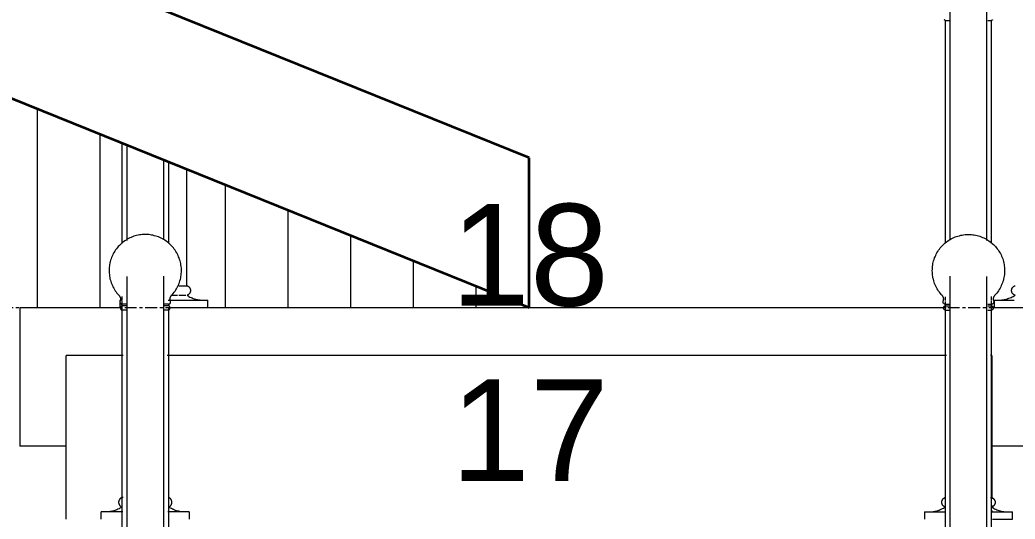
# Model space of a CAD drawing. Header units: inches. Extents: x 22 to 382261, y 22 to 371281.
# Drawn here: x 13839 to 14914, y 142677 to 143217 of the extents above; entities that cross this region are included whole.
import ezdxf

# ---------------------------------------------------------------- set-up
doc = ezdxf.new("R2010")
doc.units = ezdxf.units.IN
doc.header["$MEASUREMENT"] = 0
doc.linetypes.add('Grid Line 1_2_', pattern=[22.225, 12.7, -3.175, 3.175, -3.175])
for name, color, linetype, lineweight in [('A-FLOR', 192, 'Continuous', 9), ('A-FLOR-HRAL', 11, 'Continuous', 9), ('A-FLOR-LEVL', 51, 'Continuous', 9), ('A-ROOF', 132, 'Continuous', 9), ('A-ROOF-PATT', 132, 'Continuous', 9), ('S-STRS', 31, 'Continuous', 9), ('S-STRS-ANNO', 31, 'Continuous', 9)]:
    doc.layers.add(name, color=color, linetype=linetype, lineweight=lineweight)
doc.styles.add('Arial', font='arial.ttf', dxfattribs={"height": 506.015625})

# ---------------------------------------------------------------- blocks, each defined once
blk = doc.blocks.new('Railing - 950mm High Post-464045-Section A-A')
at = {"layer": 'A-FLOR-HRAL'}
for p, q in [((-11619.2, 3760.2), (-11619.2, 3519.1)), ((-11619.2, 3760.2), (-11615.2, 3760.2)), ((-11573.2, 3760.2), (-11569.2, 3760.2)), ((-11569.2, 3519), (-11569.2, 3760.2)), ((-11619.2, 3461.5), (-11619.2, 3457.5)), ((-11569.2, 3457.7), (-11569.2, 3461.8)), ((-11619.2, 3456.3), (-11619.2, 3244.5)), ((-11569.2, 3244.5), (-11569.2, 3456.9)), ((-11570.4, 3244.5), (-11569.2, 3244.5)), ((-11641.7, 3228.8), (-11641.7, 3221.1)), ((-11641.7, 3228.8), (-11618.5, 3228.8)), ((-11569.9, 3228.8), (-11546.7, 3228.8)), ((-11546.7, 3221.1), (-11546.7, 3228.8)), ((-11568.2, 3221.1), (-11546.7, 3221.1))]:
    blk.add_line(p, q, dxfattribs=at)
at = {"layer": 'A-FLOR-HRAL', "flags": 128}
for points in [[(-11619.2, 3760.2), (-11619.3, 3760.2), (-11619.4, 3760.3), (-11619.5, 3760.3), (-11619.6, 3760.3), (-11619.7, 3760.4), (-11619.8, 3760.4), (-11619.9, 3760.5), (-11620, 3760.5), (-11620, 3760.6), (-11620.1, 3760.7), (-11620.2, 3760.7), (-11620.3, 3760.8)], [(-11568.2, 3760.8), (-11568.2, 3760.7), (-11568.3, 3760.6), (-11568.4, 3760.6), (-11568.5, 3760.5), (-11568.6, 3760.5), (-11568.6, 3760.4), (-11568.7, 3760.4), (-11568.8, 3760.3), (-11568.9, 3760.3), (-11569, 3760.3), (-11569.1, 3760.2), (-11569.2, 3760.2)], [(-11619.3, 3234.2), (-11619.5, 3234.2), (-11619.7, 3234.3), (-11619.9, 3234.4), (-11620.1, 3234.5), (-11620.3, 3234.6), (-11620.5, 3234.7), (-11620.7, 3234.8), (-11620.9, 3235), (-11621, 3235.1), (-11621.2, 3235.2), (-11621.4, 3235.4), (-11621.5, 3235.5), (-11621.7, 3235.7), (-11621.8, 3235.9), (-11621.9, 3236), (-11622.1, 3236.2), (-11622.2, 3236.4), (-11622.3, 3236.6), (-11622.4, 3236.8), (-11622.5, 3237), (-11622.6, 3237.2), (-11622.7, 3237.4), (-11622.7, 3237.6), (-11622.8, 3237.8), (-11622.9, 3238), (-11622.9, 3238.2), (-11622.9, 3238.4), (-11623, 3238.6), (-11623, 3238.8), (-11623, 3239.1), (-11623, 3239.3), (-11623, 3239.5), (-11623, 3239.7), (-11623, 3239.9), (-11623, 3240.1), (-11622.9, 3240.4), (-11622.9, 3240.6), (-11622.8, 3240.8), (-11622.7, 3241), (-11622.7, 3241.2), (-11622.6, 3241.4), (-11622.5, 3241.6), (-11622.4, 3241.8), (-11622.3, 3242), (-11622.2, 3242.2), (-11622.1, 3242.3), (-11622, 3242.5), (-11621.8, 3242.7), (-11621.7, 3242.9), (-11621.5, 3243), (-11621.4, 3243.2), (-11621.2, 3243.3), (-11621.1, 3243.5), (-11620.9, 3243.6), (-11620.7, 3243.7), (-11620.5, 3243.9), (-11620.4, 3244), (-11620.2, 3244.1), (-11620, 3244.2), (-11619.8, 3244.3), (-11619.6, 3244.3), (-11619.4, 3244.4), (-11619.2, 3244.5)], [(-11569.2, 3244.5), (-11569, 3244.4), (-11568.8, 3244.3), (-11568.6, 3244.2), (-11568.4, 3244.1), (-11568.2, 3244), (-11568, 3243.9), (-11567.8, 3243.8), (-11567.6, 3243.7), (-11567.4, 3243.5), (-11567.3, 3243.4), (-11567.1, 3243.3), (-11567, 3243.1), (-11566.8, 3243), (-11566.7, 3242.8), (-11566.5, 3242.6), (-11566.4, 3242.5), (-11566.3, 3242.3), (-11566.2, 3242.1), (-11566.1, 3241.9), (-11566, 3241.7), (-11565.9, 3241.5), (-11565.8, 3241.3), (-11565.7, 3241.1), (-11565.6, 3240.9), (-11565.6, 3240.7), (-11565.5, 3240.5), (-11565.5, 3240.3), (-11565.4, 3240.1), (-11565.4, 3239.8), (-11565.4, 3239.6), (-11565.4, 3239.4), (-11565.4, 3239.2), (-11565.4, 3239), (-11565.4, 3238.8), (-11565.4, 3238.5), (-11565.5, 3238.3), (-11565.5, 3238.1), (-11565.6, 3237.9), (-11565.6, 3237.7), (-11565.7, 3237.5), (-11565.8, 3237.3), (-11565.9, 3237.1), (-11565.9, 3236.9), (-11566, 3236.7), (-11566.2, 3236.5), (-11566.3, 3236.3), (-11566.4, 3236.1), (-11566.5, 3236), (-11566.7, 3235.8), (-11566.8, 3235.6), (-11567, 3235.5), (-11567.1, 3235.3), (-11567.3, 3235.2), (-11567.4, 3235), (-11567.6, 3234.9), (-11567.8, 3234.8), (-11568, 3234.7), (-11568.2, 3234.6), (-11568.3, 3234.5), (-11568.5, 3234.4), (-11568.7, 3234.3), (-11568.9, 3234.2), (-11569.1, 3234.2)], [(-11636.7, 3228.8), (-11635.5, 3228.9), (-11634.2, 3228.9), (-11633, 3229.1), (-11631.8, 3229.2), (-11630.5, 3229.5), (-11629.3, 3229.7), (-11628.1, 3230.1), (-11626.9, 3230.4), (-11625.8, 3230.8), (-11624.6, 3231.3), (-11623.5, 3231.8), (-11622.4, 3232.4), (-11621.3, 3233), (-11620.2, 3233.6), (-11619.3, 3234.2)], [(-11569.1, 3234.2), (-11568, 3233.5), (-11567, 3232.9), (-11565.9, 3232.3), (-11564.7, 3231.7), (-11563.6, 3231.2), (-11562.4, 3230.8), (-11561.3, 3230.4), (-11560.1, 3230), (-11558.9, 3229.7), (-11557.7, 3229.4), (-11556.4, 3229.2), (-11555.2, 3229), (-11554, 3228.9), (-11552.7, 3228.9), (-11551.7, 3228.8)]]:
    blk.add_lwpolyline(points, dxfattribs=at)
blk = doc.blocks.new('Railing - 950mm High Post-464051-Section A-A')
at = {"layer": 'A-FLOR-HRAL'}
for p, q in [((-11619.2, 3453.3), (-11619.2, 3451.8)), ((-11619.2, 3453.3), (-11615, 3453.3)), ((-11619.2, 3451.8), (-11615, 3451.8)), ((-11573.4, 3453.3), (-11569.2, 3453.3)), ((-11573.4, 3451.8), (-11569.2, 3451.8)), ((-11569.2, 3451.8), (-11569.2, 3453.3)), ((-11619.2, 3447), (-11619.2, 3024.5)), ((-11619.2, 3447), (-11615, 3447)), ((-11573.4, 3447), (-11569.2, 3447)), ((-11569.2, 3024.5), (-11569.2, 3447))]:
    blk.add_line(p, q, dxfattribs=at)
at = {"layer": 'A-FLOR-HRAL', "flags": 128}
for points in [[(-11622.5, 3462.7), (-11623.5, 3463.9), (-11624.5, 3465.1), (-11625.5, 3466.3), (-11626.4, 3467.6), (-11627.3, 3468.9), (-11628.1, 3470.2), (-11628.8, 3471.6), (-11629.5, 3473), (-11630.1, 3474.4), (-11630.7, 3475.9), (-11631.3, 3477.3), (-11631.7, 3478.8), (-11632.1, 3480.3), (-11632.5, 3481.9), (-11632.8, 3483.4), (-11633, 3484.9), (-11633.1, 3486.5), (-11633.2, 3488), (-11633.3, 3489.6), (-11633.2, 3491.2), (-11633.2, 3492.7), (-11633, 3494.3), (-11632.8, 3495.8), (-11632.5, 3497.4), (-11632.2, 3498.9), (-11631.8, 3500.4), (-11631.3, 3501.9), (-11630.8, 3503.4), (-11630.2, 3504.8), (-11629.6, 3506.2), (-11628.9, 3507.6), (-11628.2, 3509), (-11627.4, 3510.4), (-11626.5, 3511.7), (-11625.6, 3512.9), (-11624.7, 3514.2), (-11623.7, 3515.4), (-11622.6, 3516.5), (-11621.5, 3517.6), (-11620.4, 3518.7), (-11619.2, 3519.7), (-11618, 3520.7), (-11616.7, 3521.6), (-11615.4, 3522.5), (-11614.1, 3523.3), (-11612.7, 3524.1), (-11611.4, 3524.8), (-11609.9, 3525.5), (-11608.5, 3526.1), (-11607, 3526.6), (-11605.5, 3527.1), (-11604, 3527.5), (-11602.5, 3527.9), (-11601, 3528.2), (-11599.5, 3528.4), (-11597.9, 3528.6), (-11596.3, 3528.7), (-11594.8, 3528.7), (-11594.2, 3528.7)], [(-11594.2, 3528.7), (-11592.6, 3528.7), (-11591, 3528.6), (-11589.5, 3528.5), (-11587.9, 3528.3), (-11586.4, 3528), (-11584.9, 3527.6), (-11583.4, 3527.2), (-11581.9, 3526.8), (-11580.4, 3526.2), (-11579, 3525.7), (-11577.5, 3525), (-11576.1, 3524.3), (-11574.8, 3523.6), (-11573.4, 3522.8), (-11572.1, 3521.9), (-11570.9, 3521), (-11569.6, 3520.1), (-11568.4, 3519.1), (-11567.3, 3518), (-11566.2, 3516.9), (-11565.1, 3515.8), (-11564.1, 3514.6), (-11563.1, 3513.4), (-11562.2, 3512.1), (-11561.3, 3510.8), (-11560.5, 3509.5), (-11559.7, 3508.1), (-11559, 3506.7), (-11558.4, 3505.3), (-11557.8, 3503.9), (-11557.2, 3502.4), (-11556.8, 3500.9), (-11556.4, 3499.4), (-11556, 3497.9), (-11555.7, 3496.4), (-11555.5, 3494.8), (-11555.3, 3493.3), (-11555.2, 3491.7), (-11555.1, 3490.1), (-11555.1, 3488.6), (-11555.2, 3487), (-11555.4, 3485.5), (-11555.6, 3483.9), (-11555.8, 3482.4), (-11556.2, 3480.9), (-11556.5, 3479.3), (-11557, 3477.8), (-11557.5, 3476.4), (-11558, 3474.9), (-11558.7, 3473.5), (-11559.3, 3472.1), (-11560.1, 3470.7), (-11560.9, 3469.3), (-11561.7, 3468), (-11562.6, 3466.8), (-11563.5, 3465.5), (-11564.5, 3464.3), (-11565.6, 3463.1), (-11566, 3462.7)], [(-11621.4, 3456.9), (-11621.3, 3457.1), (-11621.2, 3457.3), (-11621.2, 3457.5), (-11621.1, 3457.7), (-11621, 3457.9), (-11621, 3458.1), (-11621, 3458.3), (-11621, 3458.5), (-11620.9, 3458.8), (-11620.9, 3459), (-11620.9, 3459.2), (-11621, 3459.4), (-11621, 3459.6), (-11621, 3459.9), (-11621.1, 3460.1), (-11621.1, 3460.3), (-11621.2, 3460.5), (-11621.2, 3460.7), (-11621.3, 3460.9), (-11621.4, 3461.1), (-11621.5, 3461.3), (-11621.6, 3461.5), (-11621.7, 3461.7), (-11621.8, 3461.9), (-11621.9, 3462.1), (-11622, 3462.2), (-11622.2, 3462.4), (-11622.3, 3462.6), (-11622.4, 3462.7), (-11622.5, 3462.7)], [(-11566, 3462.7), (-11566.1, 3462.6), (-11566.2, 3462.4), (-11566.4, 3462.2), (-11566.5, 3462.1), (-11566.6, 3461.9), (-11566.7, 3461.7), (-11566.8, 3461.5), (-11566.9, 3461.3), (-11567, 3461.1), (-11567.1, 3460.9), (-11567.2, 3460.7), (-11567.2, 3460.5), (-11567.3, 3460.3), (-11567.4, 3460.1), (-11567.4, 3459.9), (-11567.4, 3459.6), (-11567.4, 3459.4), (-11567.5, 3459.2), (-11567.5, 3459), (-11567.5, 3458.8), (-11567.4, 3458.6), (-11567.4, 3458.3), (-11567.4, 3458.1), (-11567.4, 3457.9), (-11567.3, 3457.7), (-11567.3, 3457.5), (-11567.2, 3457.3), (-11567.1, 3457.1), (-11567, 3456.9), (-11567, 3456.9)], [(-11619.2, 3453.3), (-11619.3, 3453.3), (-11619.4, 3453.3), (-11619.5, 3453.4), (-11619.6, 3453.4), (-11619.7, 3453.4), (-11619.8, 3453.4), (-11619.9, 3453.5), (-11620, 3453.5), (-11620.1, 3453.6), (-11620.2, 3453.6), (-11620.3, 3453.7), (-11620.4, 3453.7), (-11620.5, 3453.8), (-11620.6, 3453.8), (-11620.6, 3453.9), (-11620.7, 3454), (-11620.8, 3454), (-11620.9, 3454.1), (-11620.9, 3454.2), (-11621, 3454.3), (-11621.1, 3454.3), (-11621.1, 3454.4), (-11621.2, 3454.5), (-11621.2, 3454.6), (-11621.3, 3454.7), (-11621.3, 3454.8), (-11621.4, 3454.9), (-11621.4, 3455), (-11621.4, 3455.1), (-11621.5, 3455.2), (-11621.5, 3455.3), (-11621.5, 3455.4), (-11621.5, 3455.5), (-11621.6, 3455.6), (-11621.6, 3455.7), (-11621.6, 3455.8), (-11621.6, 3455.9), (-11621.6, 3456), (-11621.6, 3456.1), (-11621.6, 3456.2), (-11621.5, 3456.3), (-11621.5, 3456.4), (-11621.5, 3456.5), (-11621.5, 3456.6), (-11621.4, 3456.7), (-11621.4, 3456.8), (-11621.4, 3456.9)], [(-11619.2, 3447), (-11619.3, 3447), (-11619.4, 3447.1), (-11619.5, 3447.1), (-11619.6, 3447.2), (-11619.7, 3447.2), (-11619.8, 3447.2), (-11619.9, 3447.3), (-11620, 3447.4), (-11620, 3447.4), (-11620.1, 3447.5), (-11620.2, 3447.5), (-11620.3, 3447.6), (-11620.3, 3447.7), (-11620.4, 3447.7), (-11620.5, 3447.8), (-11620.5, 3447.9), (-11620.6, 3448), (-11620.7, 3448.1), (-11620.7, 3448.1), (-11620.8, 3448.2), (-11620.8, 3448.3), (-11620.8, 3448.4), (-11620.9, 3448.5), (-11620.9, 3448.6), (-11621, 3448.7), (-11621, 3448.8), (-11621, 3448.9), (-11621, 3449), (-11621, 3449.1), (-11621, 3449.2), (-11621.1, 3449.3), (-11621.1, 3449.4), (-11621.1, 3449.5), (-11621.1, 3449.6), (-11621, 3449.7), (-11621, 3449.8), (-11621, 3449.9), (-11621, 3450), (-11621, 3450.1), (-11620.9, 3450.2), (-11620.9, 3450.3), (-11620.9, 3450.4), (-11620.8, 3450.5), (-11620.8, 3450.5), (-11620.7, 3450.6), (-11620.7, 3450.7), (-11620.6, 3450.8), (-11620.6, 3450.9), (-11620.5, 3451), (-11620.5, 3451), (-11620.4, 3451.1), (-11620.3, 3451.2), (-11620.3, 3451.3), (-11620.2, 3451.3), (-11620.1, 3451.4), (-11620, 3451.4), (-11619.9, 3451.5), (-11619.9, 3451.6), (-11619.8, 3451.6), (-11619.7, 3451.7), (-11619.6, 3451.7), (-11619.5, 3451.7), (-11619.4, 3451.8), (-11619.3, 3451.8), (-11619.2, 3451.8)], [(-11567, 3456.9), (-11567, 3456.8), (-11567, 3456.7), (-11566.9, 3456.6), (-11566.9, 3456.5), (-11566.9, 3456.4), (-11566.9, 3456.3), (-11566.9, 3456.2), (-11566.8, 3456.1), (-11566.8, 3456), (-11566.8, 3455.9), (-11566.8, 3455.8), (-11566.8, 3455.7), (-11566.9, 3455.5), (-11566.9, 3455.4), (-11566.9, 3455.3), (-11566.9, 3455.2), (-11566.9, 3455.1), (-11567, 3455.1), (-11567, 3455), (-11567, 3454.9), (-11567.1, 3454.8), (-11567.1, 3454.7), (-11567.2, 3454.6), (-11567.2, 3454.5), (-11567.3, 3454.4), (-11567.3, 3454.3), (-11567.4, 3454.2), (-11567.5, 3454.2), (-11567.5, 3454.1), (-11567.6, 3454), (-11567.7, 3453.9), (-11567.8, 3453.9), (-11567.8, 3453.8), (-11567.9, 3453.8), (-11568, 3453.7), (-11568.1, 3453.6), (-11568.2, 3453.6), (-11568.3, 3453.5), (-11568.4, 3453.5), (-11568.5, 3453.5), (-11568.6, 3453.4), (-11568.7, 3453.4), (-11568.8, 3453.4), (-11568.9, 3453.4), (-11569, 3453.3), (-11569.1, 3453.3), (-11569.2, 3453.3)], [(-11569.2, 3451.8), (-11569.1, 3451.8), (-11569, 3451.8), (-11568.9, 3451.7), (-11568.8, 3451.7), (-11568.7, 3451.6), (-11568.6, 3451.6), (-11568.5, 3451.5), (-11568.4, 3451.5), (-11568.4, 3451.4), (-11568.3, 3451.4), (-11568.2, 3451.3), (-11568.1, 3451.2), (-11568.1, 3451.2), (-11568, 3451.1), (-11567.9, 3451), (-11567.9, 3450.9), (-11567.8, 3450.9), (-11567.7, 3450.8), (-11567.7, 3450.7), (-11567.6, 3450.6), (-11567.6, 3450.5), (-11567.6, 3450.4), (-11567.5, 3450.3), (-11567.5, 3450.2), (-11567.5, 3450.1), (-11567.4, 3450), (-11567.4, 3449.9), (-11567.4, 3449.8), (-11567.4, 3449.8), (-11567.4, 3449.7), (-11567.3, 3449.6), (-11567.3, 3449.5), (-11567.3, 3449.4), (-11567.4, 3449.3), (-11567.4, 3449.2), (-11567.4, 3449.1), (-11567.4, 3449), (-11567.4, 3448.9), (-11567.4, 3448.8), (-11567.5, 3448.7), (-11567.5, 3448.6), (-11567.5, 3448.5), (-11567.6, 3448.4), (-11567.6, 3448.3), (-11567.7, 3448.2), (-11567.7, 3448.1), (-11567.8, 3448), (-11567.8, 3448), (-11567.9, 3447.9), (-11567.9, 3447.8), (-11568, 3447.7), (-11568.1, 3447.6), (-11568.2, 3447.6), (-11568.2, 3447.5), (-11568.3, 3447.4), (-11568.4, 3447.4), (-11568.5, 3447.3), (-11568.6, 3447.3), (-11568.6, 3447.2), (-11568.7, 3447.2), (-11568.8, 3447.1), (-11568.9, 3447.1), (-11569, 3447.1), (-11569.1, 3447), (-11569.2, 3447)]]:
    blk.add_lwpolyline(points, dxfattribs=at)
blk = doc.blocks.new('Railing - Railing-377356-Section A-A')
at = {"layer": 'A-FLOR-HRAL'}
for p, q in [((-11614.2, 4285.4), (-11614.2, 3523.1)), ((-11574.2, 3522.4), (-11574.2, 4285.4)), ((-11614.2, 3483.9), (-11614.2, 2717.8)), ((-11574.2, 2717.1), (-11574.2, 3483.4))]:
    blk.add_line(p, q, dxfattribs=at)
for name in ['Railing - 950mm High Post-464045-Section A-A', 'Railing - 950mm High Post-464051-Section A-A']:
    blk.add_blockref(name, (0, 0))
blk = doc.blocks.new('Railing - 950mm High Post-V1-Section A-A')
at = {"layer": 'A-FLOR-HRAL'}
for p, q in [((-12508.4, 3519), (-12508.4, 3627.6)), ((-12458.4, 3607.4), (-12458.4, 3519.1)), ((-12508.4, 3457.7), (-12508.4, 3461.8)), ((-12508.4, 3244.5), (-12508.4, 3456.9)), ((-12458.4, 3450), (-12458.4, 3244.5)), ((-12507.2, 3244.5), (-12508.4, 3244.5)), ((-12530.9, 3221.1), (-12530.9, 3228.8)), ((-12507.7, 3228.8), (-12530.9, 3228.8)), ((-12435.9, 3228.8), (-12459.1, 3228.8)), ((-12435.9, 3228.8), (-12435.9, 3221.1))]:
    blk.add_line(p, q, dxfattribs=at)
at = {"layer": 'A-FLOR-HRAL', "flags": 128}
for points in [[(-12508.4, 3244.5), (-12508.7, 3244.4), (-12508.9, 3244.3), (-12509.1, 3244.2), (-12509.2, 3244.1), (-12509.4, 3244), (-12509.6, 3243.9), (-12509.8, 3243.8), (-12510, 3243.7), (-12510.2, 3243.5), (-12510.3, 3243.4), (-12510.5, 3243.3), (-12510.6, 3243.1), (-12510.8, 3243), (-12510.9, 3242.8), (-12511.1, 3242.6), (-12511.2, 3242.5), (-12511.3, 3242.3), (-12511.4, 3242.1), (-12511.6, 3241.9), (-12511.7, 3241.7), (-12511.7, 3241.5), (-12511.8, 3241.3), (-12511.9, 3241.1), (-12512, 3240.9), (-12512, 3240.7), (-12512.1, 3240.5), (-12512.1, 3240.3), (-12512.2, 3240.1), (-12512.2, 3239.8), (-12512.2, 3239.6), (-12512.2, 3239.4), (-12512.2, 3239.2), (-12512.2, 3239), (-12512.2, 3238.8), (-12512.2, 3238.5), (-12512.1, 3238.3), (-12512.1, 3238.1), (-12512, 3237.9), (-12512, 3237.7), (-12511.9, 3237.5), (-12511.8, 3237.3), (-12511.7, 3237.1), (-12511.7, 3236.9), (-12511.6, 3236.7), (-12511.4, 3236.5), (-12511.3, 3236.3), (-12511.2, 3236.1), (-12511.1, 3236), (-12510.9, 3235.8), (-12510.8, 3235.6), (-12510.7, 3235.5), (-12510.5, 3235.3), (-12510.3, 3235.2), (-12510.2, 3235), (-12510, 3234.9), (-12509.8, 3234.8), (-12509.6, 3234.7), (-12509.5, 3234.6), (-12509.3, 3234.5), (-12509.1, 3234.4), (-12508.9, 3234.3), (-12508.7, 3234.2), (-12508.5, 3234.2)], [(-12458.3, 3234.2), (-12458.1, 3234.2), (-12457.9, 3234.3), (-12457.7, 3234.4), (-12457.5, 3234.5), (-12457.3, 3234.6), (-12457.1, 3234.7), (-12456.9, 3234.8), (-12456.7, 3235), (-12456.6, 3235.1), (-12456.4, 3235.2), (-12456.2, 3235.4), (-12456.1, 3235.5), (-12455.9, 3235.7), (-12455.8, 3235.9), (-12455.7, 3236), (-12455.5, 3236.2), (-12455.4, 3236.4), (-12455.3, 3236.6), (-12455.2, 3236.8), (-12455.1, 3237), (-12455, 3237.2), (-12454.9, 3237.4), (-12454.9, 3237.6), (-12454.8, 3237.8), (-12454.7, 3238), (-12454.7, 3238.2), (-12454.7, 3238.4), (-12454.6, 3238.6), (-12454.6, 3238.8), (-12454.6, 3239.1), (-12454.6, 3239.3), (-12454.6, 3239.5), (-12454.6, 3239.7), (-12454.6, 3239.9), (-12454.7, 3240.1), (-12454.7, 3240.4), (-12454.7, 3240.6), (-12454.8, 3240.8), (-12454.9, 3241), (-12454.9, 3241.2), (-12455, 3241.4), (-12455.1, 3241.6), (-12455.2, 3241.8), (-12455.3, 3242), (-12455.4, 3242.2), (-12455.5, 3242.3), (-12455.7, 3242.5), (-12455.8, 3242.7), (-12455.9, 3242.9), (-12456.1, 3243), (-12456.2, 3243.2), (-12456.4, 3243.3), (-12456.5, 3243.5), (-12456.7, 3243.6), (-12456.9, 3243.7), (-12457.1, 3243.9), (-12457.3, 3244), (-12457.4, 3244.1), (-12457.6, 3244.2), (-12457.8, 3244.3), (-12458, 3244.3), (-12458.2, 3244.4), (-12458.4, 3244.5)], [(-12508.5, 3234.2), (-12509.6, 3233.5), (-12510.7, 3232.9), (-12511.7, 3232.3), (-12512.9, 3231.7), (-12514, 3231.2), (-12515.2, 3230.8), (-12516.3, 3230.4), (-12517.5, 3230), (-12518.7, 3229.7), (-12519.9, 3229.4), (-12521.2, 3229.2), (-12522.4, 3229), (-12523.6, 3228.9), (-12524.9, 3228.9), (-12525.9, 3228.8)], [(-12440.9, 3228.8), (-12442.1, 3228.9), (-12443.4, 3228.9), (-12444.6, 3229.1), (-12445.9, 3229.2), (-12447.1, 3229.5), (-12448.3, 3229.7), (-12449.5, 3230.1), (-12450.7, 3230.4), (-12451.8, 3230.8), (-12453, 3231.3), (-12454.1, 3231.8), (-12455.2, 3232.4), (-12456.3, 3233), (-12457.4, 3233.6), (-12458.3, 3234.2)]]:
    blk.add_lwpolyline(points, dxfattribs=at)
blk = doc.blocks.new('Railing - 950mm High Post-V3-Section A-A')
at = {"layer": 'A-FLOR-HRAL'}
for p, q in [((-12508.4, 3451.8), (-12508.4, 3453.3)), ((-12504.2, 3453.3), (-12508.4, 3453.3)), ((-12504.2, 3451.8), (-12508.4, 3451.8)), ((-12458.4, 3453.3), (-12462.6, 3453.3)), ((-12458.4, 3451.8), (-12462.6, 3451.8)), ((-12458.4, 3453.3), (-12458.4, 3451.8)), ((-12508.4, 3024.5), (-12508.4, 3447)), ((-12504.2, 3447), (-12508.4, 3447)), ((-12458.4, 3447), (-12462.6, 3447)), ((-12458.4, 3447), (-12458.4, 3024.5))]:
    blk.add_line(p, q, dxfattribs=at)
at = {"layer": 'A-FLOR-HRAL', "flags": 128}
for points in [[(-12483.4, 3528.7), (-12485, 3528.7), (-12486.6, 3528.6), (-12488.1, 3528.5), (-12489.7, 3528.3), (-12491.2, 3528), (-12492.7, 3527.6), (-12494.2, 3527.2), (-12495.7, 3526.8), (-12497.2, 3526.2), (-12498.6, 3525.7), (-12500.1, 3525), (-12501.5, 3524.3), (-12502.8, 3523.6), (-12504.2, 3522.8), (-12505.5, 3521.9), (-12506.8, 3521), (-12508, 3520.1), (-12509.2, 3519.1), (-12510.3, 3518), (-12511.4, 3516.9), (-12512.5, 3515.8), (-12513.5, 3514.6), (-12514.5, 3513.4), (-12515.4, 3512.1), (-12516.3, 3510.8), (-12517.1, 3509.5), (-12517.9, 3508.1), (-12518.6, 3506.7), (-12519.2, 3505.3), (-12519.8, 3503.9), (-12520.4, 3502.4), (-12520.8, 3500.9), (-12521.3, 3499.4), (-12521.6, 3497.9), (-12521.9, 3496.4), (-12522.1, 3494.8), (-12522.3, 3493.3), (-12522.4, 3491.7), (-12522.5, 3490.1), (-12522.5, 3488.6), (-12522.4, 3487), (-12522.2, 3485.5), (-12522, 3483.9), (-12521.8, 3482.4), (-12521.5, 3480.9), (-12521.1, 3479.3), (-12520.6, 3477.8), (-12520.1, 3476.4), (-12519.6, 3474.9), (-12518.9, 3473.5), (-12518.3, 3472.1), (-12517.5, 3470.7), (-12516.7, 3469.3), (-12515.9, 3468), (-12515, 3466.8), (-12514.1, 3465.5), (-12513.1, 3464.3), (-12512, 3463.1), (-12511.7, 3462.7)], [(-12455.2, 3462.7), (-12454.1, 3463.9), (-12453.1, 3465.1), (-12452.1, 3466.3), (-12451.2, 3467.6), (-12450.4, 3468.9), (-12449.5, 3470.2), (-12448.8, 3471.6), (-12448.1, 3473), (-12447.5, 3474.4), (-12446.9, 3475.9), (-12446.3, 3477.3), (-12445.9, 3478.8), (-12445.5, 3480.3), (-12445.1, 3481.9), (-12444.8, 3483.4), (-12444.6, 3484.9), (-12444.5, 3486.5), (-12444.4, 3488), (-12444.3, 3489.6), (-12444.4, 3491.2), (-12444.4, 3492.7), (-12444.6, 3494.3), (-12444.8, 3495.8), (-12445.1, 3497.4), (-12445.4, 3498.9), (-12445.8, 3500.4), (-12446.3, 3501.9), (-12446.8, 3503.4), (-12447.4, 3504.8), (-12448, 3506.2), (-12448.7, 3507.6), (-12449.4, 3509), (-12450.2, 3510.4), (-12451.1, 3511.7), (-12452, 3512.9), (-12452.9, 3514.2), (-12453.9, 3515.4), (-12455, 3516.5), (-12456.1, 3517.6), (-12457.2, 3518.7), (-12458.4, 3519.7), (-12459.6, 3520.7), (-12460.9, 3521.6), (-12462.2, 3522.5), (-12463.5, 3523.3), (-12464.9, 3524.1), (-12466.3, 3524.8), (-12467.7, 3525.5), (-12469.1, 3526.1), (-12470.6, 3526.6), (-12472.1, 3527.1), (-12473.6, 3527.5), (-12475.1, 3527.9), (-12476.6, 3528.2), (-12478.2, 3528.4), (-12479.7, 3528.6), (-12481.3, 3528.7), (-12482.8, 3528.7), (-12483.4, 3528.7)], [(-12511.7, 3462.7), (-12511.5, 3462.6), (-12511.4, 3462.4), (-12511.2, 3462.2), (-12511.1, 3462.1), (-12511, 3461.9), (-12510.9, 3461.7), (-12510.8, 3461.5), (-12510.7, 3461.3), (-12510.6, 3461.1), (-12510.5, 3460.9), (-12510.4, 3460.7), (-12510.4, 3460.5), (-12510.3, 3460.3), (-12510.3, 3460.1), (-12510.2, 3459.9), (-12510.2, 3459.6), (-12510.2, 3459.4), (-12510.1, 3459.2), (-12510.1, 3459), (-12510.1, 3458.8), (-12510.2, 3458.6), (-12510.2, 3458.3), (-12510.2, 3458.1), (-12510.2, 3457.9), (-12510.3, 3457.7), (-12510.3, 3457.5), (-12510.4, 3457.3), (-12510.5, 3457.1), (-12510.6, 3456.9), (-12510.6, 3456.9)], [(-12456.2, 3456.9), (-12456.3, 3457.1), (-12456.4, 3457.3), (-12456.5, 3457.5), (-12456.5, 3457.7), (-12456.6, 3457.9), (-12456.6, 3458.1), (-12456.6, 3458.3), (-12456.6, 3458.5), (-12456.7, 3458.8), (-12456.7, 3459), (-12456.7, 3459.2), (-12456.6, 3459.4), (-12456.6, 3459.6), (-12456.6, 3459.9), (-12456.6, 3460.1), (-12456.5, 3460.3), (-12456.4, 3460.5), (-12456.4, 3460.7), (-12456.3, 3460.9), (-12456.2, 3461.1), (-12456.1, 3461.3), (-12456, 3461.5), (-12455.9, 3461.7), (-12455.8, 3461.9), (-12455.7, 3462.1), (-12455.6, 3462.2), (-12455.4, 3462.4), (-12455.3, 3462.6), (-12455.2, 3462.7), (-12455.2, 3462.7)], [(-12510.6, 3456.9), (-12510.6, 3456.8), (-12510.6, 3456.7), (-12510.7, 3456.6), (-12510.7, 3456.5), (-12510.7, 3456.4), (-12510.7, 3456.3), (-12510.8, 3456.2), (-12510.8, 3456.1), (-12510.8, 3456), (-12510.8, 3455.9), (-12510.8, 3455.8), (-12510.8, 3455.7), (-12510.8, 3455.5), (-12510.7, 3455.4), (-12510.7, 3455.3), (-12510.7, 3455.2), (-12510.7, 3455.1), (-12510.6, 3455.1), (-12510.6, 3455), (-12510.6, 3454.9), (-12510.5, 3454.8), (-12510.5, 3454.7), (-12510.4, 3454.6), (-12510.4, 3454.5), (-12510.3, 3454.4), (-12510.3, 3454.3), (-12510.2, 3454.2), (-12510.1, 3454.2), (-12510.1, 3454.1), (-12510, 3454), (-12509.9, 3453.9), (-12509.8, 3453.9), (-12509.8, 3453.8), (-12509.7, 3453.8), (-12509.6, 3453.7), (-12509.5, 3453.6), (-12509.4, 3453.6), (-12509.3, 3453.5), (-12509.2, 3453.5), (-12509.1, 3453.5), (-12509, 3453.4), (-12508.9, 3453.4), (-12508.8, 3453.4), (-12508.7, 3453.4), (-12508.6, 3453.3), (-12508.5, 3453.3), (-12508.4, 3453.3)], [(-12508.4, 3451.8), (-12508.5, 3451.8), (-12508.6, 3451.8), (-12508.7, 3451.7), (-12508.8, 3451.7), (-12508.9, 3451.6), (-12509, 3451.6), (-12509.1, 3451.5), (-12509.2, 3451.5), (-12509.2, 3451.4), (-12509.3, 3451.4), (-12509.4, 3451.3), (-12509.5, 3451.2), (-12509.5, 3451.2), (-12509.6, 3451.1), (-12509.7, 3451), (-12509.7, 3450.9), (-12509.8, 3450.9), (-12509.9, 3450.8), (-12509.9, 3450.7), (-12510, 3450.6), (-12510, 3450.5), (-12510, 3450.4), (-12510.1, 3450.3), (-12510.1, 3450.2), (-12510.2, 3450.1), (-12510.2, 3450), (-12510.2, 3449.9), (-12510.2, 3449.8), (-12510.2, 3449.8), (-12510.2, 3449.7), (-12510.3, 3449.6), (-12510.3, 3449.5), (-12510.3, 3449.4), (-12510.3, 3449.3), (-12510.2, 3449.2), (-12510.2, 3449.1), (-12510.2, 3449), (-12510.2, 3448.9), (-12510.2, 3448.8), (-12510.1, 3448.7), (-12510.1, 3448.6), (-12510.1, 3448.5), (-12510, 3448.4), (-12510, 3448.3), (-12509.9, 3448.2), (-12509.9, 3448.1), (-12509.8, 3448), (-12509.8, 3448), (-12509.7, 3447.9), (-12509.7, 3447.8), (-12509.6, 3447.7), (-12509.5, 3447.6), (-12509.5, 3447.6), (-12509.4, 3447.5), (-12509.3, 3447.4), (-12509.2, 3447.4), (-12509.1, 3447.3), (-12509.1, 3447.3), (-12509, 3447.2), (-12508.9, 3447.2), (-12508.8, 3447.1), (-12508.7, 3447.1), (-12508.6, 3447.1), (-12508.5, 3447), (-12508.4, 3447)], [(-12458.4, 3453.3), (-12458.3, 3453.3), (-12458.2, 3453.3), (-12458.1, 3453.4), (-12458, 3453.4), (-12457.9, 3453.4), (-12457.8, 3453.4), (-12457.7, 3453.5), (-12457.6, 3453.5), (-12457.5, 3453.6), (-12457.4, 3453.6), (-12457.3, 3453.7), (-12457.2, 3453.7), (-12457.1, 3453.8), (-12457, 3453.8), (-12457, 3453.9), (-12456.9, 3454), (-12456.8, 3454), (-12456.7, 3454.1), (-12456.7, 3454.2), (-12456.6, 3454.3), (-12456.5, 3454.3), (-12456.5, 3454.4), (-12456.4, 3454.5), (-12456.4, 3454.6), (-12456.3, 3454.7), (-12456.3, 3454.8), (-12456.2, 3454.9), (-12456.2, 3455), (-12456.2, 3455.1), (-12456.1, 3455.2), (-12456.1, 3455.3), (-12456.1, 3455.4), (-12456.1, 3455.5), (-12456.1, 3455.6), (-12456, 3455.7), (-12456, 3455.8), (-12456, 3455.9), (-12456, 3456), (-12456, 3456.1), (-12456.1, 3456.2), (-12456.1, 3456.3), (-12456.1, 3456.4), (-12456.1, 3456.5), (-12456.1, 3456.6), (-12456.2, 3456.7), (-12456.2, 3456.8), (-12456.2, 3456.9)], [(-12458.4, 3447), (-12458.3, 3447), (-12458.2, 3447.1), (-12458.1, 3447.1), (-12458, 3447.2), (-12457.9, 3447.2), (-12457.8, 3447.2), (-12457.7, 3447.3), (-12457.6, 3447.4), (-12457.6, 3447.4), (-12457.5, 3447.5), (-12457.4, 3447.5), (-12457.3, 3447.6), (-12457.3, 3447.7), (-12457.2, 3447.7), (-12457.1, 3447.8), (-12457.1, 3447.9), (-12457, 3448), (-12456.9, 3448.1), (-12456.9, 3448.1), (-12456.8, 3448.2), (-12456.8, 3448.3), (-12456.8, 3448.4), (-12456.7, 3448.5), (-12456.7, 3448.6), (-12456.7, 3448.7), (-12456.6, 3448.8), (-12456.6, 3448.9), (-12456.6, 3449), (-12456.6, 3449.1), (-12456.6, 3449.2), (-12456.5, 3449.3), (-12456.5, 3449.4), (-12456.5, 3449.5), (-12456.6, 3449.6), (-12456.6, 3449.7), (-12456.6, 3449.8), (-12456.6, 3449.9), (-12456.6, 3450), (-12456.6, 3450.1), (-12456.7, 3450.2), (-12456.7, 3450.3), (-12456.7, 3450.4), (-12456.8, 3450.5), (-12456.8, 3450.5), (-12456.9, 3450.6), (-12456.9, 3450.7), (-12457, 3450.8), (-12457, 3450.9), (-12457.1, 3451), (-12457.1, 3451), (-12457.2, 3451.1), (-12457.3, 3451.2), (-12457.4, 3451.3), (-12457.4, 3451.3), (-12457.5, 3451.4), (-12457.6, 3451.4), (-12457.7, 3451.5), (-12457.8, 3451.6), (-12457.8, 3451.6), (-12457.9, 3451.7), (-12458, 3451.7), (-12458.1, 3451.7), (-12458.2, 3451.8), (-12458.3, 3451.8), (-12458.4, 3451.8)]]:
    blk.add_lwpolyline(points, dxfattribs=at)
blk = doc.blocks.new('Railing - Railing-377360-Section A-A')
at = {"layer": 'A-FLOR-HRAL'}
for p, q in [((-12503.4, 3625.6), (-12503.4, 3522.4)), ((-12463.4, 3523.1), (-12463.4, 3609.4)), ((-12503.4, 3483.4), (-12503.4, 2717.1)), ((-12463.4, 2717.8), (-12463.4, 3483.9))]:
    blk.add_line(p, q, dxfattribs=at)
for name in ['Railing - 950mm High Post-V1-Section A-A', 'Railing - 950mm High Post-V3-Section A-A']:
    blk.add_blockref(name, (0, 0))
blk = doc.blocks.new('Railing - 950mm High Post-379029-Section A-A')
at = {"layer": 'A-FLOR-HRAL'}
for p, q in [((-12438.4, 3473.4), (-12438.4, 3553.6)), ((-12439.6, 3473.4), (-12438.4, 3473.4)), ((-12510.9, 3457.8), (-12510.9, 3450)), ((-12510.9, 3457.8), (-12509.7, 3457.8)), ((-12417.1, 3457.8), (-12415.9, 3457.8)), ((-12415.9, 3450), (-12415.9, 3457.8))]:
    blk.add_line(p, q, dxfattribs=at)
at = {"layer": 'A-FLOR-HRAL', "flags": 128}
for points in [[(-12438.4, 3473.4), (-12438.2, 3473.3), (-12438, 3473.3), (-12437.8, 3473.2), (-12437.6, 3473.1), (-12437.4, 3473), (-12437.2, 3472.9), (-12437, 3472.8), (-12436.8, 3472.6), (-12436.6, 3472.5), (-12436.5, 3472.4), (-12436.3, 3472.2), (-12436.2, 3472.1), (-12436, 3471.9), (-12435.9, 3471.7), (-12435.7, 3471.6), (-12435.6, 3471.4), (-12435.5, 3471.2), (-12435.4, 3471), (-12435.3, 3470.8), (-12435.2, 3470.7), (-12435.1, 3470.5), (-12435, 3470.3), (-12434.9, 3470.1), (-12434.8, 3469.9), (-12434.8, 3469.6), (-12434.7, 3469.4), (-12434.7, 3469.2)], [(-12435.5, 3465.3), (-12435.6, 3465.1), (-12435.7, 3464.9), (-12435.9, 3464.7), (-12436, 3464.6), (-12436.2, 3464.4), (-12436.3, 3464.3), (-12436.5, 3464.1), (-12436.6, 3464), (-12436.8, 3463.9), (-12437, 3463.7), (-12437.2, 3463.6), (-12437.4, 3463.5), (-12437.5, 3463.4), (-12437.7, 3463.3), (-12437.9, 3463.2), (-12438.1, 3463.1), (-12438.3, 3463.1)], [(-12438.3, 3463.1), (-12437.2, 3462.4), (-12436.2, 3461.8), (-12435.1, 3461.2), (-12433.9, 3460.7), (-12432.8, 3460.2), (-12431.6, 3459.7), (-12430.5, 3459.3), (-12429.3, 3458.9), (-12428.1, 3458.6), (-12426.9, 3458.4), (-12425.6, 3458.2), (-12424.4, 3458), (-12423.2, 3457.9), (-12421.9, 3457.8)]]:
    blk.add_lwpolyline(points, dxfattribs=at)
blk = doc.blocks.new('Railing - 950mm High Post-V30-Section A-A')
at = {"layer": 'A-FLOR-HRAL'}
for p, q in [((-12438.4, 3473.4), (-12438.4, 3599.3)), ((-12447.2, 3473.4), (-12438.4, 3473.4)), ((-12455.9, 3463.1), (-12448.6, 3463.1)), ((-12447.2, 3463.1), (-12439.5, 3463.1)), ((-12510.9, 3457.8), (-12510.9, 3450)), ((-12510.9, 3457.8), (-12508.9, 3457.8)), ((-12458.7, 3457.8), (-12415.9, 3457.8)), ((-12415.9, 3450), (-12415.9, 3457.8)), ((-12510.9, 3450), (-12508.4, 3450)), ((-12461.7, 3450), (-12460.2, 3450)), ((-12459.1, 3450), (-12415.9, 3450))]:
    blk.add_line(p, q, dxfattribs=at)
at = {"layer": 'A-FLOR-HRAL', "flags": 128}
for points in [[(-12438.4, 3473.4), (-12438.2, 3473.3), (-12438, 3473.3), (-12437.8, 3473.2), (-12437.6, 3473.1), (-12437.4, 3473), (-12437.2, 3472.9), (-12437, 3472.8), (-12436.8, 3472.6), (-12436.6, 3472.5), (-12436.5, 3472.4), (-12436.3, 3472.2), (-12436.2, 3472.1), (-12436, 3471.9), (-12435.9, 3471.7), (-12435.7, 3471.6), (-12435.6, 3471.4), (-12435.5, 3471.2), (-12435.4, 3471), (-12435.3, 3470.8), (-12435.2, 3470.7), (-12435.1, 3470.5), (-12435, 3470.3), (-12434.9, 3470.1), (-12434.8, 3469.9), (-12434.8, 3469.6), (-12434.7, 3469.4), (-12434.7, 3469.2), (-12434.6, 3469), (-12434.6, 3468.8), (-12434.6, 3468.6), (-12434.6, 3468.4), (-12434.6, 3468.1), (-12434.6, 3467.9), (-12434.6, 3467.7), (-12434.6, 3467.5), (-12434.7, 3467.3), (-12434.7, 3467.1), (-12434.8, 3466.9), (-12434.8, 3466.6), (-12434.9, 3466.4), (-12435, 3466.2), (-12435.1, 3466), (-12435.1, 3465.8), (-12435.2, 3465.6), (-12435.4, 3465.5), (-12435.5, 3465.3), (-12435.6, 3465.1), (-12435.7, 3464.9), (-12435.9, 3464.7), (-12436, 3464.6), (-12436.2, 3464.4), (-12436.3, 3464.3), (-12436.5, 3464.1), (-12436.6, 3464), (-12436.8, 3463.9), (-12437, 3463.7), (-12437.2, 3463.6), (-12437.4, 3463.5), (-12437.5, 3463.4), (-12437.7, 3463.3), (-12437.9, 3463.2), (-12438.1, 3463.1), (-12438.3, 3463.1)], [(-12438.3, 3463.1), (-12437.2, 3462.4), (-12436.2, 3461.8), (-12435.1, 3461.2), (-12433.9, 3460.7), (-12432.8, 3460.2), (-12431.6, 3459.7), (-12430.5, 3459.3), (-12429.3, 3458.9), (-12428.1, 3458.6), (-12426.9, 3458.4), (-12425.6, 3458.2), (-12424.4, 3458), (-12423.2, 3457.9), (-12421.9, 3457.8), (-12420.9, 3457.8)]]:
    blk.add_lwpolyline(points, dxfattribs=at)
blk = doc.blocks.new('Railing - 950mm High Post-V31-Section A-A')
at = {"layer": 'A-FLOR-HRAL'}
for q in [(-11566.3, 3450), (-11544.7, 3457.8)]:
    blk.add_line((-11566.3, 3457.8), q, dxfattribs=at)
at = {"layer": 'A-FLOR-HRAL', "flags": 128}
for points in [[(-11543.9, 3463.1), (-11544.1, 3463.2), (-11544.3, 3463.3), (-11544.5, 3463.3), (-11544.7, 3463.4), (-11544.9, 3463.6), (-11545.1, 3463.7), (-11545.3, 3463.8), (-11545.5, 3463.9), (-11545.6, 3464), (-11545.8, 3464.2), (-11546, 3464.3), (-11546.1, 3464.5), (-11546.3, 3464.6), (-11546.4, 3464.8), (-11546.5, 3465), (-11546.7, 3465.2), (-11546.8, 3465.3), (-11546.9, 3465.5), (-11547, 3465.7), (-11547.1, 3465.9), (-11547.2, 3466.1), (-11547.3, 3466.3), (-11547.3, 3466.5), (-11547.4, 3466.7), (-11547.5, 3466.9), (-11547.5, 3467.1), (-11547.5, 3467.4), (-11547.6, 3467.6), (-11547.6, 3467.8), (-11547.6, 3468), (-11547.6, 3468.2), (-11547.6, 3468.4), (-11547.6, 3468.7), (-11547.6, 3468.9), (-11547.6, 3469.1), (-11547.5, 3469.3), (-11547.5, 3469.5), (-11547.4, 3469.7), (-11547.3, 3469.9), (-11547.3, 3470.1), (-11547.2, 3470.3), (-11547.1, 3470.5), (-11547, 3470.7), (-11546.9, 3470.9), (-11546.8, 3471.1), (-11546.7, 3471.3), (-11546.6, 3471.5), (-11546.4, 3471.6), (-11546.3, 3471.8), (-11546.1, 3472), (-11546, 3472.1), (-11545.8, 3472.3), (-11545.7, 3472.4), (-11545.5, 3472.5), (-11545.3, 3472.7), (-11545.1, 3472.8), (-11545, 3472.9), (-11544.8, 3473), (-11544.6, 3473.1), (-11544.4, 3473.2), (-11544.2, 3473.3), (-11544, 3473.4), (-11543.8, 3473.4)], [(-11560.1, 3457.8), (-11558.8, 3457.9), (-11557.6, 3458), (-11556.4, 3458.2), (-11555.1, 3458.4), (-11553.9, 3458.7), (-11552.7, 3459), (-11551.5, 3459.4), (-11550.4, 3459.8), (-11549.2, 3460.2), (-11548.1, 3460.8), (-11547, 3461.3), (-11545.9, 3461.9), (-11544.8, 3462.5), (-11543.9, 3463.1)]]:
    blk.add_lwpolyline(points, dxfattribs=at)
blk = doc.blocks.new('Railing - Railing-516583-Section A-A')
for name in ['Railing - 950mm High Post-379029-Section A-A', 'Railing - 950mm High Post-V30-Section A-A', 'Railing - 950mm High Post-V31-Section A-A']:
    blk.add_blockref(name, (0, 0))

msp = doc.modelspace()

# ---------------------------------------------------------------- hatches: boundary and pattern name
at = {"layer": 'A-ROOF-PATT'}
h = msp.add_hatch(dxfattribs=at)
h.set_pattern_fill('FP_4', color=256, style=0, pattern_type=2)
h.set_pattern_definition([(90, (26458.296, 145649.41), (-67.742, 4e-15), [])])
h.paths.add_polyline_path([(13839.5, 142906.1), (13948.6, 142906.1), (13949.4, 142913.9), (13951.1, 142915.1), (13951.1, 142917.3), (13946, 142920.8), (13941.9, 142926.1), (13941.5, 142927.7), (13938.7, 142931.7), (13936.6, 142953.5), (13941.3, 142964.8), (13947.2, 142973.2), (13951.1, 142976), (13951.1, 143083.3), (13324.2, 143336.6), (13324.2, 142906.1), (13789.5, 142906.1)])
h.paths.add_polyline_path([(14191.4, 142906.1), (14389.5, 142906.1), (14018.7, 143055.9), (14019.5, 142928.7), (14023.7, 142924.4), (14021.9, 142921.5), (14020.6, 142921.2), (14019.8, 142918.5), (14021.9, 142915.9), (14011.2, 142914.3), (14036.6, 142913.9), (14041.2, 142913.9), (14041.2, 142906.1), (14046.8, 142906.1)])

# ---------------------------------------------------------------- linework, layer by layer
at = {"layer": 'A-FLOR'}
for p, q in [((13839.5, 142906.1), (13839.5, 142756.1)), ((13839.5, 142906.1), (13948.6, 142906.1)), ((14041.2, 142906.1), (14839.9, 142906.1)), ((14888.3, 142906.1), (14939.5, 142906.1)), ((13889.5, 142756.1), (13839.5, 142756.1)), ((14939.5, 142756.1), (14889.5, 142756.1))]:
    msp.add_line(p, q, dxfattribs=at)
at = {"layer": 'A-FLOR-LEVL', "linetype": 'Grid Line 1_2_'}
msp.add_line((12885.9, 142906.1), (52096.7, 142906.1), dxfattribs=at)
at = {"layer": 'A-ROOF', "lineweight": 35}
for p, q in [((14389.5, 143067.9), (13324.2, 143498.3)), ((13324.2, 143336.6), (14389.5, 142906.1)), ((14389.5, 142906.1), (14389.5, 143067.9))]:
    msp.add_line(p, q, dxfattribs=at)
at = {"layer": 'S-STRS'}
for p, q in [((13889.5, 142677.2), (13889.5, 142854)), ((13951.1, 142854), (13889.5, 142854)), ((14840.3, 142854), (13998.7, 142854)), ((14889.5, 142854), (14887.9, 142854)), ((14889.5, 142854), (14889.5, 142699)), ((14889.5, 142692), (14889.5, 142689.2)), ((14889.5, 142686.5), (14889.5, 142685))]:
    msp.add_line(p, q, dxfattribs=at)

# ---------------------------------------------------------------- block references
at = {"layer": 'A-FLOR-HRAL'}
for name in ['Railing - Railing-516583-Section A-A', 'Railing - Railing-377360-Section A-A', 'Railing - Railing-377356-Section A-A']:
    msp.add_blockref(name, (26458.3, 139456.1), dxfattribs=at)

# ---------------------------------------------------------------- texts
at = {"layer": 'S-STRS-ANNO', "char_height": 110, "width": 203.047, "attachment_point": 1, "line_spacing_factor": 0.941778, "style": 'Arial'}
for s, insert in [('18', (14304.9, 143017.9)), ('17', (14304.9, 142828.4))]:
    msp.add_mtext(s, dxfattribs=dict(at, insert=insert))

doc.saveas('drawing.dxf')
